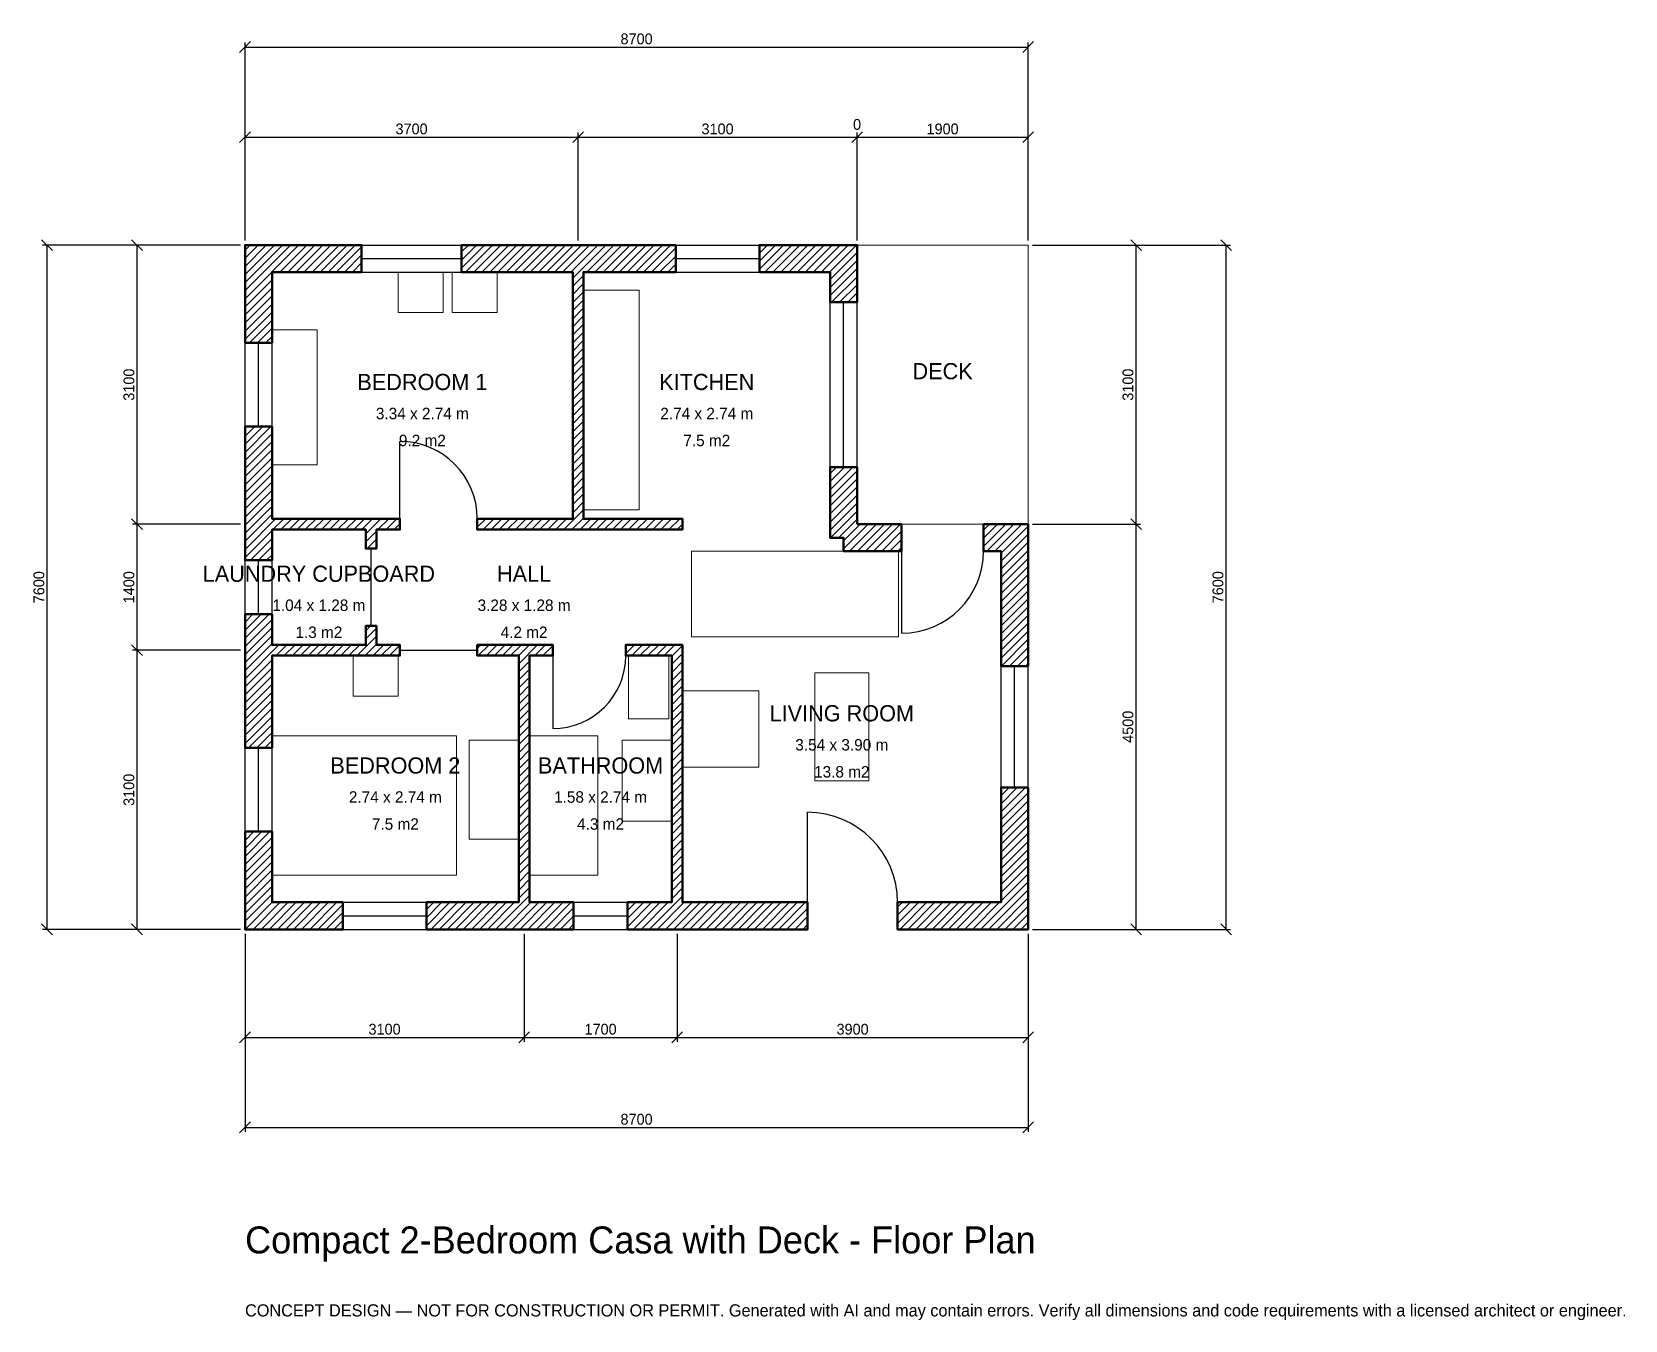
# Model space of a CAD drawing. Header units: millimetres. Extents: x -2369 to 15333, y -4341 to 9969.
import ezdxf
from ezdxf.enums import TextEntityAlignment as Align

# ---------------------------------------------------------------- set-up
doc = ezdxf.new("R2010")
doc.units = ezdxf.units.MM
doc.linetypes.add('DASHED', pattern=[1.524, 1.27, -0.254])
for name, color, linetype, lineweight in [('A-ANNO-DIMS', 1, 'Continuous', 13), ('A-ANNO-TEXT', 7, 'Continuous', 18), ('A-AREA-IDEN', 7, 'Continuous', 18), ('A-DOOR', 2, 'Continuous', 25), ('A-FLOR-FIXT', 9, 'Continuous', 13), ('A-FURN', 9, 'Continuous', 13), ('A-GLAZ', 4, 'Continuous', 25), ('A-SITE-PAVE', 8, 'Continuous', 13), ('A-WALL', 7, 'Continuous', 50), ('A-WALL-PATT', 8, 'Continuous', 13)]:
    doc.layers.add(name, color=color, linetype=linetype, lineweight=lineweight)
doc.dimstyles.new('PLAN', dxfattribs={"dimtxt": 120, "dimasz": 80, "dimexe": 50, "dimexo": 50, "dimgap": 30, "dimtad": 1, "dimdec": 0, "dimtsz": 60, "dimcen": 2.5, "dimclrd": 1, "dimclre": 1, "dimazin": 3, "dimtfac": 1, "dimtmove": 0, "dimatfit": 3})

msp = doc.modelspace()

# ---------------------------------------------------------------- hatches: boundary and pattern name
at = {"layer": 'A-WALL-PATT'}
h = msp.add_hatch(dxfattribs=at)
h.set_pattern_fill('ANSI31', color=8, scale=20)
h.paths.add_polyline_path([(2950, 0), (2015, 0), (2015, 300), (2950, 300), (3040, 300), (3040, 3040), (2580, 3040), (2580, 3160), (3040, 3160), (3160, 3160), (3420, 3160), (3420, 3040), (3160, 3040), (3160, 300), (3250, 300), (3650, 300), (3650, 0), (3250, 0), (3160, 0), (3160, -0.001), (3040, -0.001), (3040, 0), (2950, 0)])
h.paths.add_polyline_path([(300, 0), (300, -0.001), (0, -0.001), (0, -0.001), (0, 0), (-0.001, 0), (-0.001, 0), (-0.001, 300), (0, 300), (0, 1085), (300, 1085), (300, 300), (1085, 300), (1085, 0), (300, 0)])
h.paths.add_polyline_path([(0, 2950), (0, 3040), (-0.001, 3040), (-0.001, 3160), (0, 3160), (0, 3250), (0, 3500), (300, 3500), (300, 3250), (300, 3160), (1340, 3160), (1340, 3370), (1460, 3370), (1460, 3160), (1720, 3160), (1720, 3040), (1460, 3040), (1340, 3040), (300, 3040), (300, 2950), (300, 2015), (0, 2015), (0, 2950)])
h.paths.add_polyline_path([(0, 4350), (0, 4440), (-0.001, 4440), (-0.001, 4560), (0, 4560), (0, 4650), (0, 5585), (300, 5585), (300, 4650), (300, 4560), (1340, 4560), (1460, 4560), (1720, 4560), (1720, 4440), (1460, 4440), (1460, 4230), (1340, 4230), (1340, 4440), (300, 4440), (300, 4350), (300, 4100), (0, 4100), (0, 4350)])
h.paths.add_polyline_path([(0, 7300), (-0.001, 7300), (-0.001, 7600), (0, 7600), (0, 7600.001), (0, 7600.001), (300, 7600.001), (300, 7600), (1295, 7600), (1295, 7300), (300, 7300), (300, 6515), (0, 6515), (0, 7300)])
h.paths.add_polyline_path([(3550, 7600), (3640, 7600), (3640, 7600.001), (3760, 7600.001), (3760, 7600), (3850, 7600), (4785, 7600), (4785, 7300), (3850, 7300), (3760, 7300), (3760, 4560), (4860, 4560), (4860, 4440), (3760, 4440), (3640, 4440), (2580, 4440), (2580, 4560), (3640, 4560), (3640, 7300), (3550, 7300), (2405, 7300), (2405, 7600), (3550, 7600)])
h.paths.add_polyline_path([(6500, 7600), (6500, 7600.001), (6800, 7600.001), (6800, 7600), (6800.001, 7600), (6800.001, 7300), (6800, 7300), (6800, 6965), (6500, 6965), (6500, 7300), (5715, 7300), (5715, 7600), (6500, 7600)])
h.paths.add_polyline_path([(6800, 4500), (7295, 4500), (7295, 4200), (6650, 4200), (6650, 4350), (6500, 4350), (6500, 5135), (6800, 5135), (6800, 4500)])
h.paths.add_polyline_path([(8400, 4500), (8400, 4500.001), (8700, 4500.001), (8700, 4500), (8700.001, 4500), (8700.001, 4200), (8700, 4200), (8700, 2925), (8400, 2925), (8400, 4200), (8205, 4200), (8205, 4500), (8400, 4500)])
h.paths.add_polyline_path([(8700, 300), (8700.001, 300), (8700.001, 0), (8700.001, 0), (8700, 0), (8700, -0.001), (8400, -0.001), (8400, 0), (7250, 0), (7250, 300), (8400, 300), (8400, 1575), (8700, 1575), (8700, 300)])
h.paths.add_polyline_path([(4950, 0), (4860, 0), (4860, -0.001), (4740, -0.001), (4740, 0), (4650, 0), (4250, 0), (4250, 300), (4650, 300), (4740, 300), (4740, 3040), (4230, 3040), (4230, 3160), (4740, 3160), (4860, 3160), (4860, 3040), (4860, 300), (4950, 300), (6250, 300), (6250, 0), (4950, 0)])

# ---------------------------------------------------------------- linework, layer by layer
at = {"layer": 'A-DOOR'}
for p, q in [((1720, 4560), (1720, 5420)), ((1400, 3370), (1400, 4230)), ((7295, 4200), (7295, 3290)), ((1720, 3100), (2580, 3100)), ((3420, 3040), (3420, 2230)), ((6250, 300), (6250, 1300))]:
    msp.add_line(p, q, dxfattribs=at)
for centre, radius, start, end in [((1720, 4560), 860, 0, 90), ((7295, 4200), 910, 270, 360), ((3420, 3040), 810, 270, 360), ((6250, 300), 1000, 0, 90)]:
    msp.add_arc(centre, radius, start, end, dxfattribs=at)
at = {"layer": 'A-FLOR-FIXT'}
for points in [[(3760, 4660), (4380, 4660), (4380, 7100), (3760, 7100)], [(4260, 2340), (4710, 2340), (4710, 3040), (4260, 3040)], [(3160, 600), (3920, 600), (3920, 2150), (3160, 2150)], [(4190, 1200), (4740, 1200), (4740, 2100), (4190, 2100)]]:
    msp.add_lwpolyline(points, close=True, dxfattribs=at)
at = {"layer": 'A-FURN'}
for points in [[(1700, 6850), (2200, 6850), (2200, 7300), (1700, 7300)], [(2300, 6850), (2800, 6850), (2800, 7300), (2300, 7300)], [(300, 5160), (800, 5160), (800, 6660), (300, 6660)], [(4960, 3250), (7260, 3250), (7260, 4200), (4960, 4200)], [(1200, 2590), (1700, 2590), (1700, 3040), (1200, 3040)], [(6330, 1650), (6930, 1650), (6930, 2850), (6330, 2850)], [(4860, 1800), (5710, 1800), (5710, 2650), (4860, 2650)], [(300, 600), (2350, 600), (2350, 2150), (300, 2150)], [(2490, 1000), (3040, 1000), (3040, 2100), (2490, 2100)]]:
    msp.add_lwpolyline(points, close=True, dxfattribs=at)
at = {"layer": 'A-GLAZ'}
for p, q in [((1295, 7600), (2405, 7600)), ((1295, 7450), (2405, 7450)), ((4785, 7600), (5715, 7600)), ((4785, 7450), (5715, 7450)), ((1295, 7300), (2405, 7300)), ((4785, 7300), (5715, 7300)), ((6500, 5135), (6500, 6965)), ((6650, 5135), (6650, 6965)), ((6800, 5135), (6800, 6965)), ((0, 5585), (0, 6515)), ((150, 5585), (150, 6515)), ((300, 5585), (300, 6515)), ((0, 3500), (0, 4100)), ((150, 3500), (150, 4100)), ((300, 3500), (300, 4100)), ((8400, 1575), (8400, 2925)), ((8550, 1575), (8550, 2925)), ((8700, 1575), (8700, 2925)), ((0, 1085), (0, 2015)), ((150, 1085), (150, 2015)), ((300, 1085), (300, 2015)), ((1085, 300), (2015, 300)), ((3650, 300), (4250, 300)), ((1085, 150), (2015, 150)), ((1085, 0), (2015, 0)), ((3650, 150), (4250, 150)), ((3650, 0), (4250, 0))]:
    msp.add_line(p, q, dxfattribs=at)
at = {"layer": 'A-SITE-PAVE', "linetype": 'DASHED'}
msp.add_lwpolyline([(6800, 4500), (8700, 4500), (8700, 7600), (6800, 7600)], close=True, dxfattribs=at)
at = {"layer": 'A-WALL'}
for points in [[(0, 7300), (-0.001, 7300), (-0.001, 7600), (0, 7600), (0, 7600.001), (0, 7600.001), (300, 7600.001), (300, 7600), (1295, 7600), (1295, 7300), (300, 7300), (300, 6515), (0, 6515), (0, 7300)], [(3550, 7600), (3640, 7600), (3640, 7600.001), (3760, 7600.001), (3760, 7600), (3850, 7600), (4785, 7600), (4785, 7300), (3850, 7300), (3760, 7300), (3760, 4560), (4860, 4560), (4860, 4440), (3760, 4440), (3640, 4440), (2580, 4440), (2580, 4560), (3640, 4560), (3640, 7300), (3550, 7300), (2405, 7300), (2405, 7600), (3550, 7600)], [(6500, 7600), (6500, 7600.001), (6800, 7600.001), (6800, 7600), (6800.001, 7600), (6800.001, 7300), (6800, 7300), (6800, 6965), (6500, 6965), (6500, 7300), (5715, 7300), (5715, 7600), (6500, 7600)], [(0, 4350), (0, 4440), (-0.001, 4440), (-0.001, 4560), (0, 4560), (0, 4650), (0, 5585), (300, 5585), (300, 4650), (300, 4560), (1340, 4560), (1460, 4560), (1720, 4560), (1720, 4440), (1460, 4440), (1460, 4230), (1340, 4230), (1340, 4440), (300, 4440), (300, 4350), (300, 4100), (0, 4100), (0, 4350)], [(6800, 4500), (7295, 4500), (7295, 4200), (6650, 4200), (6650, 4350), (6500, 4350), (6500, 5135), (6800, 5135), (6800, 4500)], [(8400, 4500), (8400, 4500.001), (8700, 4500.001), (8700, 4500), (8700.001, 4500), (8700.001, 4200), (8700, 4200), (8700, 2925), (8400, 2925), (8400, 4200), (8205, 4200), (8205, 4500), (8400, 4500)], [(0, 2950), (0, 3040), (-0.001, 3040), (-0.001, 3160), (0, 3160), (0, 3250), (0, 3500), (300, 3500), (300, 3250), (300, 3160), (1340, 3160), (1340, 3370), (1460, 3370), (1460, 3160), (1720, 3160), (1720, 3040), (1460, 3040), (1340, 3040), (300, 3040), (300, 2950), (300, 2015), (0, 2015), (0, 2950)], [(2950, 0), (2015, 0), (2015, 300), (2950, 300), (3040, 300), (3040, 3040), (2580, 3040), (2580, 3160), (3040, 3160), (3160, 3160), (3420, 3160), (3420, 3040), (3160, 3040), (3160, 300), (3250, 300), (3650, 300), (3650, 0), (3250, 0), (3160, 0), (3160, -0.001), (3040, -0.001), (3040, 0), (2950, 0)], [(4950, 0), (4860, 0), (4860, -0.001), (4740, -0.001), (4740, 0), (4650, 0), (4250, 0), (4250, 300), (4650, 300), (4740, 300), (4740, 3040), (4230, 3040), (4230, 3160), (4740, 3160), (4860, 3160), (4860, 3040), (4860, 300), (4950, 300), (6250, 300), (6250, 0), (4950, 0)], [(8700, 300), (8700.001, 300), (8700.001, 0), (8700.001, 0), (8700, 0), (8700, -0.001), (8400, -0.001), (8400, 0), (7250, 0), (7250, 300), (8400, 300), (8400, 1575), (8700, 1575), (8700, 300)], [(300, 0), (300, -0.001), (0, -0.001), (0, -0.001), (0, 0), (-0.001, 0), (-0.001, 0), (-0.001, 300), (0, 300), (0, 1085), (300, 1085), (300, 300), (1085, 300), (1085, 0), (300, 0)]]:
    msp.add_lwpolyline(points, close=True, dxfattribs=at)

# ---------------------------------------------------------------- texts
at = {"layer": 'A-ANNO-TEXT'}
for s, height, p in [('Compact 2-Bedroom Casa with Deck - Floor Plan', 300, (0, -3600)), ('CONCEPT DESIGN — NOT FOR CONSTRUCTION OR PERMIT. Generated with AI and may contain errors. Verify all dimensions and code requirements with a licensed architect or engineer.', 135, (0, -4300))]:
    msp.add_text(s, height=height, dxfattribs=at).set_placement(p)
at = {"layer": 'A-AREA-IDEN'}
for s, height, p in [('DECK', 180, (7750, 6200)), ('BEDROOM 1', 180, (1970, 6080)), ('KITCHEN', 180, (5130, 6080)), ('3.34 x 2.74 m', 127.5, (1970, 5730)), ('2.74 x 2.74 m', 127.5, (5130, 5730)), ('9.2 m2', 127.5, (1970, 5430)), ('7.5 m2', 127.5, (5130, 5430)), ('LAUNDRY CUPBOARD', 180, (820, 3950)), ('HALL', 180, (3100, 3950)), ('1.04 x 1.28 m', 127.5, (820, 3600)), ('3.28 x 1.28 m', 127.5, (3100, 3600)), ('1.3 m2', 127.5, (820, 3300)), ('4.2 m2', 127.5, (3100, 3300)), ('LIVING ROOM', 180, (6630, 2400)), ('3.54 x 3.90 m', 127.5, (6630, 2050)), ('BEDROOM 2', 180, (1670, 1820)), ('BATHROOM', 180, (3950, 1820)), ('13.8 m2', 127.5, (6630, 1750)), ('2.74 x 2.74 m', 127.5, (1670, 1470)), ('1.58 x 2.74 m', 127.5, (3950, 1470)), ('7.5 m2', 127.5, (1670, 1170)), ('4.3 m2', 127.5, (3950, 1170))]:
    msp.add_text(s, height=height, dxfattribs=at).set_placement(p, align=Align.MIDDLE_CENTER)

# ---------------------------------------------------------------- dimensions: what is measured, and where the dimension line sits
at = {"layer": 'A-ANNO-DIMS'}
for base, p1, p2, text in [((0, 9800), (0, 7600), (8700, 7600), '8700'), ((0, 8800), (0, 7600), (3700, 7600), '3700'), ((3700, 8800), (3700, 7600), (6800, 7600), '3100'), ((6800, 8800), (6800, 7600), (6800, 7600), '0'), ((6800, 8800), (6800, 7600), (8700, 7600), '1900'), ((0, -1200), (0, 0), (3100, 0), '3100'), ((0, -2200), (0, 0), (8700, 0), '8700'), ((3100, -1200), (3100, 0), (4800, 0), '1700'), ((4800, -1200), (4800, 0), (8700, 0), '3900')]:
    msp.add_linear_dim(base=base, p1=p1, p2=p2, text=text, dimstyle='PLAN', dxfattribs=at).render()
for base, p1, p2, text in [((-2200, 0), (0, 0), (0, 7600), '7600'), ((-1200, 4500), (0, 4500), (0, 7600), '3100'), ((9900, 4500), (8700, 4500), (8700, 7600), '3100'), ((10900, 0), (8700, 0), (8700, 7600), '7600'), ((-1200, 3100), (0, 3100), (0, 4500), '1400'), ((9900, 0), (8700, 0), (8700, 4500), '4500'), ((-1200, 0), (0, 0), (0, 3100), '3100')]:
    msp.add_linear_dim(base=base, p1=p1, p2=p2, angle=90, text=text, dimstyle='PLAN', dxfattribs=at).render()

doc.saveas('drawing.dxf')
